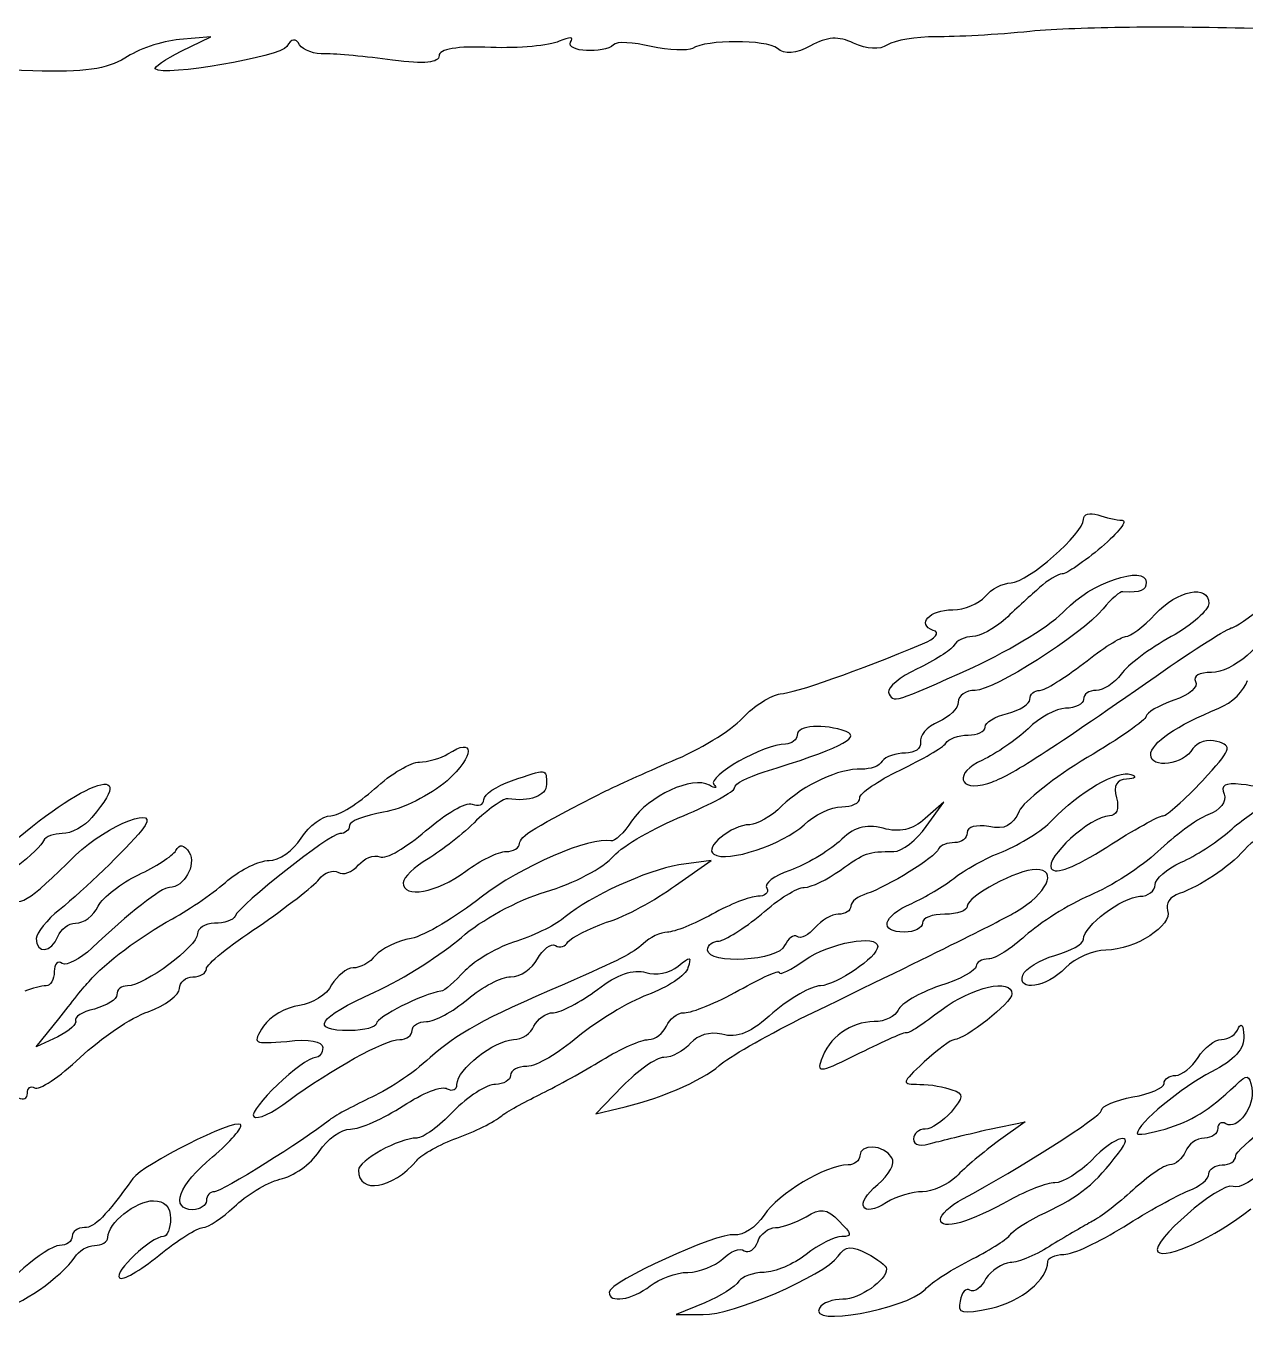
# Model space of a CAD drawing. Extents: x 0 to 69.4, y 0 to 30.3.
# Drawn here: x 55.19 to 57.556, y -0.019 to 2.503 of the extents above; entities that cross this region are included whole.
import ezdxf

# ---------------------------------------------------------------- set-up
doc = ezdxf.new("R2010")
doc.units = 0
doc.header["$MEASUREMENT"] = 0
doc.layers.get('0').update_dxf_attribs({"linetype": 'CONTINUOUS'})

msp = doc.modelspace()

# ---------------------------------------------------------------- linework, layer by layer
at = {"color": 0, "linetype": 'CONTINUOUS'}
for p, q in [((55.5479, 2.48236), (55.4872, 2.47715)), ((55.4907, 2.45458), (55.5479, 2.48236)), ((56.685, 1.12836), (56.685, 1.12836)), ((56.0062, 1.03982), (56.0062, 1.03982)), ((56.9697, 0.99816), (56.9332, 0.96691)), ((56.935, 0.95128), (56.9697, 0.99816)), ((56.4489, 0.8367), (56.5183, 0.88531)), ((56.5183, 0.88531), (56.4558, 0.87663)), ((55.2094, 0.52425), (55.2529, 0.57807)), ((55.2511, 0.54335), (55.2094, 0.52425)), ((56.3465, 0.44786), (56.2944, 0.39404)), ((56.2944, 0.39404), (56.3378, 0.40446)), ((57.0582, 0.36453), (57.1276, 0.37842)), ((57.1276, 0.37842), (57.0756, 0.34196)), ((56.5062, 0.02778), (56.4507, 0.00521)), ((56.4507, 0.00521), (56.5028, 0.00521))]:
    msp.add_line(p, q, dxfattribs=at)
for points in [[(57.5876, 2.49799), (57.3967, 2.50319), (57.2404, 2.50146), (57.1364, 2.49278)], [(55.4872, 2.47715), (55.4525, 2.47368), (55.4056, 2.45806), (55.3812, 2.44069)], [(55.7199, 2.46674), (55.7129, 2.48062), (55.7042, 2.47889), (55.6956, 2.46326)], [(56.2232, 2.47368), (56.2058, 2.465), (56.1451, 2.45979), (56.0913, 2.46153)], [(56.2458, 2.47194), (56.2528, 2.48236), (56.244, 2.48236), (56.2232, 2.47368)], [(56.3292, 2.46674), (56.31, 2.44937), (56.2354, 2.45285), (56.2458, 2.47194)], [(56.4021, 2.46326), (56.3674, 2.47194), (56.3343, 2.47368), (56.3292, 2.46674)], [(56.6468, 2.45979), (56.6243, 2.47715), (56.5097, 2.47715), (56.4819, 2.45979)], [(56.7943, 2.47021), (56.7649, 2.4841), (56.744, 2.48236), (56.711, 2.465)], [(56.954, 2.48236), (56.9158, 2.48236), (56.8742, 2.47542), (56.8603, 2.46674)], [(57.1364, 2.49278), (57.0739, 2.48583), (56.9922, 2.48236), (56.954, 2.48236)], [(55.2025, 2.41639), (55.081, 2.41812), (55.0376, 2.43375), (55.0932, 2.45285)], [(55.4403, 2.41986), (55.4368, 2.42333), (55.4594, 2.43896), (55.4907, 2.45458)], [(55.6956, 2.46326), (55.6833, 2.44417), (55.456, 2.40424), (55.4403, 2.41986)], [(55.7701, 2.44937), (55.7493, 2.44764), (55.7268, 2.45632), (55.7199, 2.46674)], [(55.9003, 2.43722), (55.85, 2.44417), (55.791, 2.44937), (55.7701, 2.44937)], [(56.0913, 2.46153), (56.0253, 2.465), (55.9906, 2.45806), (55.9906, 2.4459)], [(56.4819, 2.45979), (56.4732, 2.45458), (56.4368, 2.45632), (56.4021, 2.46326)], [(56.711, 2.465), (56.6833, 2.44937), (56.6607, 2.44764), (56.6468, 2.45979)], [(56.8603, 2.46674), (56.8447, 2.45632), (56.8204, 2.45806), (56.7943, 2.47021)], [(55.3812, 2.44069), (55.3465, 2.41986), (55.3032, 2.41292), (55.2025, 2.41639)], [(55.9906, 2.4459), (55.9906, 2.43201), (55.9628, 2.42854), (55.9003, 2.43722)], [(57.0999, 1.42344), (57.1329, 1.42518), (57.2404, 1.51893), (57.2404, 1.54671)], [(57.2404, 1.54671), (57.2404, 1.55712), (57.2526, 1.5606), (57.2682, 1.55539)], [(57.2682, 1.55539), (57.2839, 1.55018), (57.3047, 1.54497), (57.3151, 1.54497)], [(57.3151, 1.54497), (57.3272, 1.54497), (57.3082, 1.52067), (57.2751, 1.49289)], [(57.2751, 1.49289), (57.2422, 1.46511), (57.2075, 1.44081), (57.1988, 1.44081)], [(57.1988, 1.44081), (57.1901, 1.44081), (57.171, 1.42865), (57.1554, 1.41476)], [(57.2057, 1.37137), (57.2508, 1.42171), (57.3619, 1.4599), (57.3619, 1.42518)], [(57.0496, 1.3974), (57.0617, 1.41129), (57.0843, 1.42344), (57.0999, 1.42344)], [(57.1554, 1.41476), (57.1399, 1.40087), (57.1103, 1.37484), (57.0894, 1.354)], [(57.3619, 1.42518), (57.3619, 1.40782), (57.3515, 1.40435), (57.3168, 1.40608)], [(57.3793, 1.36268), (57.4228, 1.40956), (57.4835, 1.42171), (57.4835, 1.38352)], [(56.9871, 1.37137), (57.0096, 1.37137), (57.0374, 1.38352), (57.0496, 1.3974)], [(57.3168, 1.40608), (57.3117, 1.40782), (57.2943, 1.39219), (57.2786, 1.3731)], [(56.9489, 1.33143), (56.9158, 1.34359), (56.9419, 1.37137), (56.9871, 1.37137)], [(57.0269, 1.26025), (57.1017, 1.29498), (57.1814, 1.34359), (57.2057, 1.37137)], [(57.2786, 1.3731), (57.2335, 1.32102), (57.0669, 1.21512), (57.0304, 1.21512)], [(57.3221, 1.31928), (57.3307, 1.31928), (57.3568, 1.33838), (57.3793, 1.36268)], [(57.4835, 1.38352), (57.4835, 1.37137), (57.4506, 1.34185), (57.4106, 1.31928)], [(57.5286, 1.33664), (57.5339, 1.33664), (57.5617, 1.35574), (57.5911, 1.38005)], [(57.0894, 1.354), (57.0669, 1.33491), (57.0392, 1.31928), (57.0253, 1.31928)], [(57.6103, 1.354), (57.5929, 1.30366), (57.5286, 1.24984), (57.4887, 1.24984)], [(56.9281, 1.30539), (56.954, 1.31581), (56.9628, 1.32796), (56.9489, 1.33143)], [(57.0253, 1.31928), (57.0114, 1.31928), (56.994, 1.31234), (56.9887, 1.30192)], [(57.2404, 1.2672), (57.2769, 1.29671), (57.3133, 1.31928), (57.3221, 1.31928)], [(57.4106, 1.31928), (57.3689, 1.29671), (57.3256, 1.26373), (57.3133, 1.24637)], [(57.3811, 1.24289), (57.4557, 1.29498), (57.5217, 1.33664), (57.5286, 1.33664)], [(56.6521, 1.20817), (56.6799, 1.20991), (56.8047, 1.25331), (56.9281, 1.30539)], [(56.9887, 1.30192), (56.9836, 1.29324), (56.9506, 1.27241), (56.9176, 1.25678)], [(57.1554, 1.21512), (57.1658, 1.21512), (57.204, 1.23942), (57.2404, 1.2672)], [(56.9176, 1.25678), (56.8846, 1.24116), (56.8603, 1.22032), (56.8621, 1.21164)], [(56.8621, 1.21164), (56.8707, 1.18907), (56.8725, 1.19081), (57.0269, 1.26025)], [(57.0547, 1.03461), (57.0947, 1.04677), (57.1572, 1.0867), (57.3811, 1.24289)], [(57.3133, 1.24637), (57.3012, 1.229), (57.2786, 1.21512), (57.2647, 1.21512)], [(57.4887, 1.24984), (57.4644, 1.24984), (57.4522, 1.24289), (57.4575, 1.23248)], [(57.0304, 1.21512), (57.0114, 1.21512), (56.9975, 1.2047), (56.9975, 1.19255)], [(57.1364, 1.19775), (57.1364, 1.20817), (57.145, 1.21512), (57.1554, 1.21512)], [(57.2647, 1.21512), (57.2508, 1.21512), (57.2404, 1.20817), (57.2404, 1.19775)], [(57.4575, 1.23248), (57.4644, 1.22206), (57.4453, 1.20643), (57.4158, 1.19602)], [(57.5026, 1.18045), (57.5286, 1.19081), (57.5529, 1.21512), (57.5582, 1.23421)], [(56.5792, 1.16135), (56.6017, 1.1856), (56.6347, 1.20643), (56.6521, 1.20817)], [(56.9975, 1.19255), (56.9975, 1.18045), (56.9801, 1.16309), (56.9593, 1.15441)], [(57.0929, 1.17003), (57.1172, 1.17698), (57.1364, 1.18907), (57.1364, 1.19775)], [(57.2404, 1.19775), (57.2404, 1.18907), (57.2249, 1.18045), (57.2057, 1.18045)], [(57.4158, 1.19602), (57.3863, 1.1856), (57.3619, 1.17177), (57.3619, 1.16482)], [(56.4419, 1.07802), (56.494, 1.09885), (56.5565, 1.13704), (56.5792, 1.16135)], [(57.0496, 1.14399), (57.0496, 1.15267), (57.0686, 1.16482), (57.0929, 1.17003)], [(57.2057, 1.18045), (57.1883, 1.18045), (57.1554, 1.16309), (57.1329, 1.14052)], [(57.3619, 1.16482), (57.3619, 1.15788), (57.3099, 1.12142), (57.2474, 1.08496)], [(57.3707, 1.09017), (57.3707, 1.11274), (57.421, 1.14746), (57.5026, 1.18045)], [(56.6208, 1.05718), (56.7631, 1.10059), (56.81, 1.12316), (56.7804, 1.13531)], [(56.7804, 1.13531), (56.7371, 1.15093), (56.685, 1.14746), (56.685, 1.12836)], [(56.9593, 1.15441), (56.9367, 1.14399), (56.9211, 1.12663), (56.9246, 1.11448)], [(57.0165, 1.12836), (57.0339, 1.12836), (57.0496, 1.13531), (57.0496, 1.14399)], [(57.1329, 1.14052), (57.1103, 1.11968), (57.0704, 1.09191), (57.0443, 1.07975)], [(56.0079, 1.09191), (56.06, 1.12663), (56.06, 1.08843), (56.0062, 1.03982)], [(56.6625, 1.111), (56.6208, 1.111), (56.5097, 1.0485), (56.5236, 1.03288)], [(56.685, 1.12836), (56.685, 1.11968), (56.6746, 1.111), (56.6625, 1.111)], [(56.8846, 1.06066), (56.9281, 1.08149), (56.9679, 1.10406), (56.9732, 1.11274)], [(56.9246, 1.11448), (56.9262, 1.10232), (56.9124, 1.09364), (56.895, 1.09364)], [(56.9732, 1.11274), (56.9783, 1.12142), (56.9975, 1.12836), (57.0165, 1.12836)], [(57.4992, 1.11621), (57.4818, 1.12142), (57.461, 1.11448), (57.4522, 1.10232)], [(57.4714, 1.03982), (57.5269, 1.10059), (57.5304, 1.10753), (57.4992, 1.11621)], [(55.121, 0.8801), (55.265, 1.02246), (55.4247, 1.09364), (55.3171, 0.96864)], [(55.9524, 1.07628), (55.9681, 1.07628), (55.994, 1.08323), (56.0079, 1.09191)], [(56.895, 1.09364), (56.876, 1.09364), (56.8568, 1.0867), (56.8499, 1.07802)], [(57.2474, 1.08496), (57.1849, 1.04677), (57.1242, 0.99989), (57.1156, 0.98079)], [(57.4522, 1.10232), (57.4349, 1.07107), (57.3707, 1.06239), (57.3707, 1.09017)], [(55.8656, 1.0242), (55.8968, 1.05371), (55.9368, 1.07628), (55.9524, 1.07628)], [(56.1312, 1.03982), (56.2007, 1.06413), (56.1989, 1.06413), (56.1989, 1.03288)], [(56.3153, 1.02073), (56.3326, 1.02941), (56.3899, 1.05545), (56.4419, 1.07802)], [(56.81, 1.06239), (56.7665, 1.06413), (56.6989, 1.03288), (56.6556, 0.99121)], [(56.8065, 1.00684), (56.8065, 1.01552), (56.8413, 1.03982), (56.8846, 1.06066)], [(56.8499, 1.07802), (56.8447, 1.0676), (56.8274, 1.06239), (56.81, 1.06239)], [(57.0443, 1.07975), (56.9887, 1.05545), (56.9975, 1.01725), (57.0547, 1.03461)], [(57.1797, 0.96343), (57.23, 1.01725), (57.3082, 1.06239), (57.3325, 1.05198)], [(56.0062, 1.03982), (55.9732, 1.01204), (55.9194, 0.98427), (55.8829, 0.97906)], [(56.0774, 1.00336), (56.0774, 1.01378), (56.1017, 1.02941), (56.1312, 1.03982)], [(56.5149, 1.03114), (56.4819, 1.05024), (56.3968, 1.01031), (56.3639, 0.9617)], [(56.5635, 1.02593), (56.5635, 1.03461), (56.5896, 1.04677), (56.6208, 1.05718)], [(57.3238, 1.04329), (57.3047, 1.04156), (57.2978, 1.03114), (57.3047, 1.00684)], [(57.3325, 1.05198), (57.3446, 1.0485), (57.3411, 1.04329), (57.3238, 1.04329)], [(57.395, 0.97211), (57.4019, 0.97211), (57.4367, 1.00336), (57.4714, 1.03982)], [(57.546, 1.03288), (57.5147, 1.03635), (57.5061, 1.03114), (57.5131, 1.01378)], [(55.7806, 0.97211), (55.7961, 0.97211), (55.8343, 0.99642), (55.8656, 1.0242)], [(56.1989, 1.03288), (56.1989, 1.01031), (56.166, 0.99816), (56.1243, 1.0051)], [(56.1468, 0.91829), (56.1468, 0.93218), (56.1746, 0.94954), (56.3153, 1.02073)], [(56.4646, 0.97211), (56.5183, 0.99468), (56.5635, 1.01899), (56.5635, 1.02593)], [(56.5236, 1.03288), (56.5306, 1.02593), (56.5271, 1.0242), (56.5149, 1.03114)], [(57.5131, 1.01378), (57.5182, 0.99989), (57.5061, 0.98253), (57.4818, 0.97385)], [(57.5876, 0.98947), (57.6207, 1.00857), (57.6015, 1.02767), (57.546, 1.03288)], [(55.2858, 0.89572), (55.3465, 0.95475), (55.4576, 0.99816), (55.4143, 0.94434)], [(55.9646, 0.9426), (56.0028, 0.97559), (56.0426, 0.99989), (56.0549, 0.99468)], [(56.0549, 0.99468), (56.0669, 0.98947), (56.0774, 0.99295), (56.0774, 1.00336)], [(56.1243, 1.0051), (56.1174, 1.00684), (56.0896, 0.98774), (56.0635, 0.96343)], [(56.6556, 0.99121), (56.6347, 0.97038), (56.6069, 0.95475), (56.5931, 0.95475)], [(56.6989, 0.95475), (56.7179, 0.97385), (56.751, 0.98947), (56.7718, 0.98947)], [(56.7718, 0.98947), (56.7908, 0.98947), (56.8065, 0.99642), (56.8065, 1.00684)], [(57.3047, 1.00684), (57.3099, 0.98427), (57.3047, 0.97211), (57.2908, 0.97211)], [(57.52, 0.93913), (57.5425, 0.95996), (57.5738, 0.98253), (57.5876, 0.98947)], [(55.3171, 0.96864), (55.3032, 0.95128), (55.2771, 0.93739), (55.2599, 0.93739)], [(55.7233, 0.92871), (55.7389, 0.95302), (55.7649, 0.97211), (55.7806, 0.97211)], [(55.8829, 0.97906), (55.8465, 0.97211), (55.8169, 0.9617), (55.8169, 0.95302)], [(56.0635, 0.96343), (56.0375, 0.93739), (55.9958, 0.90441), (55.9697, 0.88878)], [(56.3639, 0.9617), (56.35, 0.93913), (56.3308, 0.92177), (56.3239, 0.9235)], [(56.3292, 0.89399), (56.3482, 0.91482), (56.409, 0.94954), (56.4646, 0.97211)], [(56.9332, 0.96691), (56.9089, 0.94434), (56.8829, 0.93913), (56.8517, 0.94781)], [(57.1156, 0.98079), (57.1033, 0.95302), (57.0878, 0.94434), (57.0565, 0.95128)], [(57.0843, 0.90267), (57.1172, 0.91656), (57.1607, 0.9426), (57.1797, 0.96343)], [(57.2908, 0.97211), (57.2526, 0.97038), (57.1658, 0.89052), (57.1779, 0.86968)], [(57.2856, 0.91135), (57.3376, 0.94434), (57.3863, 0.97211), (57.395, 0.97211)], [(57.4818, 0.97385), (57.4592, 0.96517), (57.4158, 0.93218), (57.3846, 0.90267)], [(55.2599, 0.93739), (55.2442, 0.93739), (55.2268, 0.93218), (55.2233, 0.9235)], [(55.4143, 0.94434), (55.3812, 0.90441), (55.3032, 0.82975), (55.2546, 0.78982)], [(55.7979, 0.93739), (55.7788, 0.93739), (55.6053, 0.80024), (55.5949, 0.77767)], [(55.8169, 0.95302), (55.8169, 0.94434), (55.8083, 0.93739), (55.7979, 0.93739)], [(55.876, 0.89225), (55.8882, 0.88704), (55.9281, 0.91135), (55.9646, 0.9426)], [(56.5931, 0.95475), (56.5583, 0.95475), (56.5028, 0.90961), (56.5236, 0.89746)], [(56.5236, 0.89746), (56.5496, 0.8801), (56.6572, 0.91656), (56.6989, 0.95475)], [(56.8517, 0.94781), (56.8169, 0.95649), (56.7943, 0.94954), (56.7665, 0.92177)], [(56.8725, 0.90267), (56.8881, 0.90267), (56.9176, 0.92524), (56.935, 0.95128)], [(57.0149, 0.93913), (57.0149, 0.92871), (57.0044, 0.92003), (56.9906, 0.92003)], [(57.0565, 0.95128), (57.0322, 0.95475), (57.0149, 0.95128), (57.0149, 0.93913)], [(57.4297, 0.88184), (57.4575, 0.89399), (57.4974, 0.92003), (57.52, 0.93913)], [(57.6172, 0.9426), (57.5964, 0.93913), (57.5668, 0.9235), (57.5529, 0.90614)], [(55.2233, 0.9235), (55.2217, 0.91656), (55.1974, 0.89399), (55.1713, 0.87316)], [(55.4803, 0.90441), (55.4872, 0.91829), (55.4958, 0.91656), (55.5062, 0.90093)], [(55.6608, 0.88531), (55.6799, 0.88531), (55.7076, 0.90441), (55.7233, 0.92871)], [(56.3239, 0.9235), (56.284, 0.93218), (56.1486, 0.87316), (56.0722, 0.81413)], [(56.1208, 0.90267), (56.1347, 0.90267), (56.1468, 0.90961), (56.1468, 0.91829)], [(56.7665, 0.92177), (56.744, 0.90267), (56.7024, 0.87663), (56.6711, 0.86621)], [(56.9906, 0.92003), (56.9767, 0.92003), (56.9628, 0.91482), (56.9593, 0.90788)], [(57.1779, 0.86968), (57.1867, 0.85753), (57.2231, 0.87142), (57.2856, 0.91135)], [(55.1487, 0.81586), (55.1765, 0.79329), (55.1904, 0.80197), (55.2858, 0.89572)], [(55.4074, 0.85753), (55.4403, 0.87316), (55.4733, 0.89399), (55.4803, 0.90441)], [(55.5062, 0.90093), (55.5201, 0.87663), (55.4958, 0.83322), (55.4681, 0.83322)], [(55.581, 0.84711), (55.6069, 0.86795), (55.6417, 0.88531), (55.6608, 0.88531)], [(55.8343, 0.87663), (55.8447, 0.88878), (55.8639, 0.89746), (55.876, 0.89225)], [(55.9697, 0.88878), (55.9419, 0.87316), (55.9211, 0.85232), (55.9211, 0.84191)], [(56.0426, 0.86447), (56.0704, 0.88531), (56.1051, 0.90267), (56.1208, 0.90267)], [(56.1972, 0.82454), (56.251, 0.84017), (56.31, 0.87142), (56.3292, 0.89399)], [(56.7683, 0.86621), (56.8169, 0.90093), (56.8221, 0.90267), (56.8725, 0.90267)], [(56.9593, 0.90788), (56.9524, 0.89052), (56.8603, 0.83496), (56.8204, 0.82107)], [(56.9887, 0.85059), (57.0079, 0.86621), (57.0512, 0.89052), (57.0843, 0.90267)], [(57.3846, 0.90267), (57.3533, 0.87316), (57.2943, 0.83496), (57.2526, 0.8176)], [(57.5529, 0.90614), (57.52, 0.86968), (57.4679, 0.8367), (57.4262, 0.82107)], [(55.7579, 0.84885), (55.7683, 0.86274), (55.7857, 0.86795), (55.7944, 0.86274)], [(55.7944, 0.86274), (55.8049, 0.85579), (55.8222, 0.86274), (55.8343, 0.87663)], [(55.9211, 0.84191), (55.9211, 0.81066), (55.9854, 0.82281), (56.0426, 0.86447)], [(56.4558, 0.87663), (56.3917, 0.86621), (56.284, 0.81586), (56.2354, 0.77593)], [(56.6711, 0.86621), (56.6399, 0.85579), (56.6208, 0.84017), (56.626, 0.83149)], [(56.6989, 0.83322), (56.7128, 0.83322), (56.744, 0.84885), (56.7683, 0.86621)], [(57.1485, 0.86795), (57.1121, 0.86795), (57.0149, 0.81586), (57.0149, 0.79677)], [(57.1103, 0.78635), (57.1693, 0.82107), (57.1918, 0.86795), (57.1485, 0.86795)], [(57.3793, 0.83843), (57.3793, 0.84885), (57.4019, 0.86968), (57.4297, 0.88184)], [(55.4681, 0.83322), (55.4525, 0.83322), (55.3882, 0.78288), (55.3171, 0.71517)], [(55.3292, 0.79677), (55.3396, 0.81413), (55.3743, 0.84191), (55.4074, 0.85753)], [(55.4733, 0.77246), (55.5081, 0.79156), (55.5567, 0.82454), (55.581, 0.84711)], [(55.64, 0.75684), (55.6937, 0.79503), (55.7475, 0.83496), (55.7579, 0.84885)], [(56.3153, 0.76552), (56.3517, 0.77593), (56.4107, 0.80892), (56.4489, 0.8367)], [(56.6156, 0.78114), (56.6486, 0.81066), (56.685, 0.83322), (56.6989, 0.83322)], [(56.9072, 0.80197), (56.9332, 0.81413), (56.9697, 0.83496), (56.9887, 0.85059)], [(57.3499, 0.81586), (57.3654, 0.81586), (57.3793, 0.82628), (57.3793, 0.83843)], [(56.0722, 0.81413), (56.0236, 0.77593), (55.9628, 0.73947), (55.9368, 0.73427)], [(56.034, 0.736), (56.0704, 0.76899), (56.1433, 0.80892), (56.1972, 0.82454)], [(56.6086, 0.81586), (56.5931, 0.81586), (56.5549, 0.80024), (56.5201, 0.78114)], [(56.626, 0.83149), (56.6312, 0.82281), (56.6225, 0.81586), (56.6086, 0.81586)], [(56.8204, 0.82107), (56.8031, 0.81586), (56.7892, 0.80545), (56.7892, 0.79677)], [(57.2526, 0.8176), (57.211, 0.80024), (57.1554, 0.76378), (57.1276, 0.73947)], [(57.2404, 0.73253), (57.2404, 0.75857), (57.3151, 0.81413), (57.3499, 0.81586)], [(57.4262, 0.82107), (57.4089, 0.81586), (57.3985, 0.80197), (57.4036, 0.78809)], [(55.2546, 0.78982), (55.2303, 0.77072), (55.2094, 0.74468), (55.2094, 0.73427)], [(55.2858, 0.76378), (55.3014, 0.76378), (55.3206, 0.77767), (55.3292, 0.79677)], [(56.6901, 0.57807), (56.9767, 0.71691), (57.0774, 0.76725), (57.1103, 0.78635)], [(56.7892, 0.79677), (56.7892, 0.78809), (56.7788, 0.78114), (56.7649, 0.78114)], [(56.8933, 0.74642), (56.8429, 0.74642), (56.8499, 0.77767), (56.9072, 0.80197)], [(57.0149, 0.79677), (57.0149, 0.78809), (56.9957, 0.78114), (56.9714, 0.78114)], [(57.4036, 0.78809), (57.414, 0.76031), (57.3411, 0.7117), (57.2839, 0.7117)], [(55.2511, 0.73774), (55.2564, 0.75163), (55.2719, 0.76378), (55.2858, 0.76378)], [(55.3118, 0.65099), (55.3431, 0.68745), (55.4108, 0.73774), (55.4733, 0.77246)], [(55.5549, 0.76378), (55.5375, 0.76378), (55.5219, 0.75336), (55.5219, 0.74295)], [(55.5393, 0.67529), (55.5393, 0.68397), (55.5844, 0.72038), (55.64, 0.75684)], [(55.5949, 0.77767), (55.5914, 0.76899), (55.574, 0.76378), (55.5549, 0.76378)], [(56.2354, 0.77593), (56.2197, 0.76204), (56.1781, 0.74121), (56.1417, 0.72906)], [(56.2406, 0.72732), (56.2475, 0.736), (56.2806, 0.75336), (56.3153, 0.76552)], [(56.5201, 0.78114), (56.4854, 0.76204), (56.4472, 0.74642), (56.4333, 0.74642)], [(56.534, 0.72906), (56.5444, 0.73079), (56.5826, 0.75336), (56.6156, 0.78114)], [(56.7649, 0.78114), (56.7526, 0.78114), (56.7318, 0.76899), (56.7197, 0.7551)], [(56.9281, 0.76378), (56.9281, 0.7551), (56.9124, 0.74642), (56.8933, 0.74642)], [(56.9714, 0.78114), (56.9471, 0.78114), (56.9281, 0.7742), (56.9281, 0.76378)], [(55.2094, 0.73427), (55.2094, 0.70307), (55.239, 0.70654), (55.2511, 0.73774)], [(55.5219, 0.74295), (55.5219, 0.71864), (55.4194, 0.64231), (55.3865, 0.64231)], [(55.8656, 0.63015), (55.9229, 0.6562), (55.9975, 0.70481), (56.034, 0.736)], [(55.9368, 0.73427), (55.909, 0.72906), (55.8778, 0.71343), (55.8674, 0.70134)], [(56.4333, 0.74642), (56.4211, 0.74642), (56.3986, 0.736), (56.3864, 0.72385)], [(56.685, 0.73774), (56.6781, 0.74295), (56.6676, 0.73427), (56.6607, 0.72038)], [(56.7197, 0.7551), (56.7075, 0.74121), (56.6919, 0.73253), (56.685, 0.73774)], [(56.7006, 0.69265), (56.7475, 0.72559), (56.8413, 0.74295), (56.8413, 0.71864)], [(57.1276, 0.73947), (57.1017, 0.71517), (57.0686, 0.69439), (57.0565, 0.69439)], [(57.1849, 0.70134), (57.2161, 0.71001), (57.2404, 0.72385), (57.2404, 0.73253)], [(55.3171, 0.71517), (55.2944, 0.69439), (55.2685, 0.6805), (55.2599, 0.68571)], [(56.1417, 0.72906), (56.1051, 0.71864), (56.06, 0.69092), (56.041, 0.67182)], [(56.1815, 0.69439), (56.1919, 0.71343), (56.2076, 0.72559), (56.2163, 0.72038)], [(56.2163, 0.72038), (56.225, 0.71517), (56.2354, 0.71864), (56.2406, 0.72732)], [(56.3864, 0.72385), (56.3656, 0.70481), (56.3413, 0.69265), (56.2336, 0.64578)], [(56.5114, 0.7117), (56.5114, 0.72211), (56.5218, 0.72906), (56.534, 0.72906)], [(56.6607, 0.72038), (56.6503, 0.69092), (56.5114, 0.68224), (56.5114, 0.7117)], [(56.8413, 0.71864), (56.8413, 0.69786), (56.7614, 0.64404), (56.7301, 0.64231)], [(57.2839, 0.7117), (57.2596, 0.7117), (57.2249, 0.69613), (57.2057, 0.67703)], [(55.2599, 0.68571), (55.2511, 0.69265), (55.2442, 0.68397), (55.2442, 0.67009)], [(55.8674, 0.70134), (55.8569, 0.68745), (55.8378, 0.67703), (55.8239, 0.67703)], [(56.1294, 0.65967), (56.1486, 0.65967), (56.1711, 0.67529), (56.1815, 0.69439)], [(56.4542, 0.6805), (56.4785, 0.6996), (56.4801, 0.6996), (56.4732, 0.67703)], [(56.6503, 0.66835), (56.6503, 0.6614), (56.6729, 0.67356), (56.7006, 0.69265)], [(57.0565, 0.69439), (57.0426, 0.69439), (57.0322, 0.68745), (57.0322, 0.6805)], [(57.1225, 0.66314), (57.1276, 0.67529), (57.1554, 0.69265), (57.1849, 0.70134)], [(55.2442, 0.67009), (55.2442, 0.65446), (55.2372, 0.64231), (55.2286, 0.64231)], [(55.4872, 0.6371), (55.4872, 0.64925), (55.4993, 0.65967), (55.5132, 0.65967)], [(55.5132, 0.65967), (55.5271, 0.65967), (55.5393, 0.66661), (55.5393, 0.67529)], [(55.8239, 0.67703), (55.8118, 0.67703), (55.7926, 0.6614), (55.7822, 0.64404)], [(56.041, 0.67182), (56.0218, 0.65099), (56.001, 0.63189), (55.994, 0.63189)], [(56.0461, 0.61626), (56.0739, 0.64057), (56.1121, 0.65967), (56.1294, 0.65967)], [(56.2979, 0.63536), (56.3361, 0.66488), (56.3674, 0.67529), (56.3917, 0.66835)], [(56.3917, 0.66835), (56.4107, 0.6614), (56.4385, 0.66661), (56.4542, 0.6805)], [(56.4732, 0.67703), (56.4697, 0.66314), (56.4333, 0.63884), (56.3951, 0.62495)], [(56.5722, 0.63363), (56.6156, 0.65793), (56.6503, 0.67356), (56.6503, 0.66835)], [(57.0322, 0.6805), (57.0322, 0.67182), (57.001, 0.65446), (56.961, 0.64231)], [(56.9644, 0.59543), (57.0253, 0.64057), (57.1017, 0.65793), (57.1017, 0.62668)], [(57.2057, 0.67703), (57.1675, 0.63884), (57.1121, 0.63015), (57.1225, 0.66314)], [(55.2286, 0.64231), (55.2199, 0.64231), (55.2008, 0.6371), (55.1869, 0.63189)], [(55.2529, 0.57807), (55.2771, 0.60932), (55.3032, 0.64231), (55.3118, 0.65099)], [(55.3865, 0.64231), (55.3743, 0.64231), (55.3657, 0.63536), (55.3657, 0.62495)], [(55.4264, 0.59196), (55.4594, 0.60411), (55.4872, 0.62495), (55.4872, 0.6371)], [(55.7822, 0.64404), (55.7736, 0.62495), (55.744, 0.60759), (55.7199, 0.60411)], [(55.994, 0.63189), (55.9593, 0.62668), (55.869, 0.58154), (55.869, 0.56939)], [(56.2336, 0.64578), (56.0722, 0.57634), (56.0271, 0.55029), (55.9732, 0.50342)], [(56.2128, 0.59022), (56.2267, 0.59022), (56.2649, 0.61106), (56.2979, 0.63536)], [(56.4663, 0.59022), (56.4819, 0.59022), (56.5288, 0.60932), (56.5722, 0.63363)], [(56.7301, 0.64231), (56.7128, 0.64231), (56.6711, 0.618), (56.6382, 0.59022)], [(56.961, 0.64231), (56.9211, 0.62842), (56.8864, 0.60759), (56.8811, 0.59543)], [(55.3657, 0.62495), (55.3657, 0.61626), (55.3465, 0.60411), (55.3222, 0.59717)], [(55.8169, 0.5555), (55.7389, 0.5555), (55.7544, 0.57981), (55.8656, 0.63015)], [(55.9663, 0.57286), (55.9819, 0.57286), (56.0167, 0.59196), (56.0461, 0.61626)], [(56.3951, 0.62495), (56.3569, 0.61106), (56.2961, 0.57286), (56.2597, 0.54335)], [(57.1017, 0.62668), (57.1017, 0.60932), (57.0096, 0.53814), (56.9906, 0.53814)], [(55.3222, 0.59717), (55.2979, 0.59196), (55.2824, 0.58154), (55.2858, 0.5746)], [(55.2944, 0.50342), (55.3344, 0.53988), (55.3935, 0.58154), (55.4264, 0.59196)], [(55.7199, 0.60411), (55.6937, 0.60064), (55.6625, 0.58328), (55.6504, 0.56418)], [(56.1746, 0.56418), (56.1815, 0.57807), (56.1972, 0.59022), (56.2128, 0.59022)], [(56.4315, 0.56418), (56.4368, 0.57807), (56.4524, 0.59022), (56.4663, 0.59022)], [(56.6382, 0.59022), (56.5965, 0.55203), (56.5687, 0.53988), (56.5392, 0.54856)], [(56.8811, 0.59543), (56.876, 0.58328), (56.8551, 0.57286), (56.8343, 0.57286)], [(56.8968, 0.55203), (56.9003, 0.54856), (56.9297, 0.56939), (56.9644, 0.59543)], [(55.2858, 0.5746), (55.2893, 0.56939), (55.2736, 0.5555), (55.2511, 0.54335)], [(55.6504, 0.56418), (55.6278, 0.52946), (55.6296, 0.52946), (55.6956, 0.53467)], [(55.869, 0.56939), (55.869, 0.56245), (55.8465, 0.5555), (55.8169, 0.5555)], [(55.9142, 0.53814), (55.9281, 0.53814), (55.9385, 0.54682), (55.9385, 0.5555)], [(55.9385, 0.5555), (55.9385, 0.56592), (55.9507, 0.57286), (55.9663, 0.57286)], [(56.1347, 0.53814), (56.1521, 0.53814), (56.1694, 0.55029), (56.1746, 0.56418)], [(56.3968, 0.53814), (56.4107, 0.53814), (56.4246, 0.55029), (56.4315, 0.56418)], [(56.534, 0.48779), (56.5514, 0.50342), (56.6208, 0.54335), (56.6901, 0.57807)], [(56.8343, 0.57286), (56.7892, 0.57286), (56.7457, 0.54161), (56.7318, 0.49821)], [(57.5078, 0.53814), (57.5217, 0.53814), (57.5374, 0.54856), (57.5408, 0.56071)], [(57.5408, 0.56071), (57.546, 0.57113), (57.5512, 0.56592), (57.5512, 0.54509)], [(55.6956, 0.53467), (55.7389, 0.53988), (55.7649, 0.53467), (55.7649, 0.52251)], [(55.699, 0.42008), (55.7822, 0.48085), (55.8847, 0.53814), (55.9142, 0.53814)], [(56.0253, 0.45133), (56.0253, 0.48085), (56.0982, 0.5364), (56.1347, 0.53814)], [(56.2597, 0.54335), (56.2232, 0.5121), (56.1799, 0.48606), (56.1607, 0.48606)], [(56.3065, 0.49821), (56.3431, 0.52078), (56.3829, 0.53814), (56.3968, 0.53814)], [(56.4785, 0.5312), (56.4646, 0.51557), (56.4419, 0.50342), (56.4264, 0.50342)], [(56.5392, 0.54856), (56.5149, 0.55376), (56.4924, 0.54682), (56.4785, 0.5312)], [(56.8065, 0.5121), (56.8551, 0.5364), (56.895, 0.55376), (56.8968, 0.55203)], [(56.9906, 0.53814), (56.9836, 0.53814), (56.9575, 0.51904), (56.9315, 0.49474)], [(57.4626, 0.50342), (57.4749, 0.52251), (57.4957, 0.53814), (57.5078, 0.53814)], [(57.5512, 0.54509), (57.5529, 0.52078), (57.5339, 0.49821), (57.4887, 0.47564)], [(55.7649, 0.52251), (55.7649, 0.5121), (55.7579, 0.50342), (55.751, 0.50342)], [(56.7318, 0.49821), (56.7214, 0.47217), (56.7336, 0.47564), (56.8065, 0.5121)], [(55.206, 0.44439), (55.2147, 0.43918), (55.2546, 0.46522), (55.2944, 0.50342)], [(55.751, 0.50342), (55.7268, 0.50342), (55.6192, 0.40099), (55.6312, 0.38883)], [(55.9732, 0.50342), (55.9403, 0.47217), (55.8864, 0.43745), (55.8535, 0.42356)], [(56.1607, 0.48606), (56.1433, 0.48606), (56.1294, 0.47911), (56.1294, 0.4687)], [(56.1903, 0.43397), (56.2197, 0.44786), (56.2718, 0.47738), (56.3065, 0.49821)], [(56.3378, 0.40446), (56.4107, 0.42008), (56.501, 0.45828), (56.534, 0.48779)], [(56.4264, 0.50342), (56.4107, 0.50342), (56.376, 0.47738), (56.3465, 0.44786)], [(56.9315, 0.49474), (56.8864, 0.45307), (56.8864, 0.45133), (56.9228, 0.45133)], [(57.4193, 0.4687), (57.4314, 0.4687), (57.4506, 0.48432), (57.4626, 0.50342)], [(56.1294, 0.4687), (56.1294, 0.46002), (56.1156, 0.45133), (56.1, 0.45133)], [(57.4887, 0.47564), (57.4314, 0.44613), (57.3446, 0.37495), (57.3446, 0.35585)], [(57.3967, 0.45307), (57.3967, 0.46175), (57.4071, 0.4687), (57.4193, 0.4687)], [(57.5356, 0.4496), (57.5582, 0.47217), (57.5617, 0.47043), (57.5668, 0.44439)], [(57.5356, 0.31245), (57.5356, 0.32633), (57.6379, 0.40446), (57.7282, 0.46002)], [(55.1747, 0.42529), (55.1851, 0.42008), (55.1921, 0.42356), (55.1921, 0.43397)], [(55.1921, 0.43397), (55.1921, 0.44439), (55.199, 0.4496), (55.206, 0.44439)], [(55.9211, 0.40967), (55.9576, 0.43397), (55.9975, 0.4496), (56.0062, 0.44265)], [(56.0062, 0.44265), (56.0167, 0.43745), (56.0253, 0.44092), (56.0253, 0.45133)], [(56.1, 0.45133), (56.0826, 0.45133), (56.0461, 0.42703), (56.0183, 0.39925)], [(56.1121, 0.39057), (56.126, 0.40099), (56.1625, 0.42008), (56.1903, 0.43397)], [(56.9228, 0.45133), (56.9436, 0.45133), (56.9714, 0.44613), (56.9853, 0.44092)], [(56.9853, 0.44092), (57.0096, 0.43224), (57.0079, 0.42703), (56.9836, 0.39752)], [(57.336, 0.42703), (57.3689, 0.43224), (57.3967, 0.44439), (57.3967, 0.45307)], [(57.3985, 0.36453), (57.4506, 0.38015), (57.4818, 0.39925), (57.5356, 0.4496)], [(57.5668, 0.44439), (57.5738, 0.40967), (57.539, 0.36106), (57.5165, 0.37495)], [(55.6312, 0.38883), (55.6382, 0.38189), (55.6678, 0.39578), (55.699, 0.42008)], [(55.8535, 0.42356), (55.8222, 0.40793), (55.7875, 0.39057), (55.7753, 0.38015)], [(55.8187, 0.36453), (55.8378, 0.36453), (55.8829, 0.38536), (55.9211, 0.40967)], [(57.2751, 0.40099), (57.2751, 0.40967), (57.3029, 0.42008), (57.336, 0.42703)], [(55.6053, 0.37321), (55.5931, 0.38536), (55.416, 0.29508), (55.3969, 0.26904)], [(55.7753, 0.38015), (55.7303, 0.3437), (55.5687, 0.243), (55.5549, 0.243)], [(56.0183, 0.39925), (55.9906, 0.36974), (55.9593, 0.34717), (55.9472, 0.34717)], [(56.0253, 0.34717), (56.0583, 0.35932), (56.0982, 0.37842), (56.1121, 0.39057)], [(56.9836, 0.39752), (56.9679, 0.38015), (56.9454, 0.36453), (56.9332, 0.36453)], [(57.0061, 0.22917), (57.1137, 0.2864), (57.2751, 0.38883), (57.2751, 0.40099)], [(57.5165, 0.37495), (57.5078, 0.38015), (57.5008, 0.37495), (57.5008, 0.36627)], [(55.5514, 0.31071), (55.5861, 0.34022), (55.6104, 0.368), (55.6053, 0.37321)], [(55.7579, 0.32113), (55.7736, 0.34543), (55.8014, 0.36453), (55.8187, 0.36453)], [(56.9332, 0.36453), (56.9211, 0.36453), (56.9107, 0.35585), (56.9107, 0.34543)], [(56.9506, 0.33849), (56.9714, 0.3437), (57.02, 0.35585), (57.0582, 0.36453)], [(57.3082, 0.31765), (57.3446, 0.36279), (57.3012, 0.35238), (57.2561, 0.30377)], [(57.3446, 0.35585), (57.3446, 0.35238), (57.3689, 0.35585), (57.3985, 0.36453)], [(57.5008, 0.36627), (57.5008, 0.35585), (57.4887, 0.34717), (57.4749, 0.34717)], [(55.9472, 0.34717), (55.9125, 0.34717), (55.8343, 0.30377), (55.8343, 0.28467)], [(55.9472, 0.30377), (55.9576, 0.31592), (55.9924, 0.33502), (56.0253, 0.34717)], [(56.869, 0.30897), (56.8533, 0.33502), (56.8065, 0.33675), (56.8065, 0.31245)], [(56.9107, 0.34543), (56.9107, 0.33328), (56.9246, 0.32981), (56.9506, 0.33849)], [(57.0756, 0.34196), (57.0478, 0.32113), (57.0096, 0.28988), (56.994, 0.27252)], [(57.4749, 0.34717), (57.4592, 0.34717), (57.4436, 0.33502), (57.4383, 0.32113)], [(55.5132, 0.20833), (55.4681, 0.20833), (55.4854, 0.25689), (55.5514, 0.31071)], [(55.6817, 0.26731), (55.7076, 0.27252), (55.7424, 0.29682), (55.7579, 0.32113)], [(55.8343, 0.28467), (55.8343, 0.23779), (55.9003, 0.24821), (55.9472, 0.30377)], [(56.8065, 0.31245), (56.8065, 0.30377), (56.7961, 0.29508), (56.7839, 0.29508)], [(56.8413, 0.25689), (56.8637, 0.27599), (56.876, 0.29856), (56.869, 0.30897)], [(57.1675, 0.20312), (57.2318, 0.23264), (57.2647, 0.26036), (57.3082, 0.31765)], [(57.2561, 0.30377), (57.2335, 0.2812), (57.2006, 0.26036), (57.1849, 0.26036)], [(57.4383, 0.32113), (57.4314, 0.30724), (57.4193, 0.29508), (57.4071, 0.29508)], [(57.5096, 0.29508), (57.5235, 0.29508), (57.5356, 0.30203), (57.5356, 0.31245)], [(56.7839, 0.29508), (56.7406, 0.29508), (56.6486, 0.23953), (56.6208, 0.19792)], [(57.4071, 0.29508), (57.3967, 0.29508), (57.3654, 0.27252), (57.336, 0.24647)], [(57.4436, 0.24474), (57.4661, 0.25342), (57.4835, 0.26731), (57.4835, 0.27772)], [(57.4835, 0.27772), (57.4835, 0.2864), (57.4957, 0.29508), (57.5096, 0.29508)], [(57.5964, 0.29161), (57.5721, 0.26557), (57.5425, 0.24821), (57.5304, 0.25342)], [(55.3969, 0.26904), (55.3449, 0.19618), (55.3222, 0.17361), (55.3032, 0.17361)], [(55.5931, 0.21354), (55.6157, 0.23611), (55.6556, 0.26036), (55.6817, 0.26731)], [(56.8586, 0.22222), (56.81, 0.19097), (56.7943, 0.21875), (56.8413, 0.25689)], [(56.994, 0.27252), (56.9767, 0.25689), (56.9471, 0.243), (56.9281, 0.243)], [(57.1849, 0.26036), (57.1693, 0.26036), (57.1294, 0.24474), (57.0982, 0.22743)], [(57.5304, 0.25342), (57.5043, 0.2621), (57.3689, 0.1441), (57.3846, 0.12674)], [(55.5549, 0.243), (55.5463, 0.243), (55.5393, 0.23611), (55.5393, 0.22569)], [(56.9281, 0.243), (56.9089, 0.243), (56.8776, 0.23438), (56.8586, 0.22222)], [(56.9628, 0.18924), (56.9628, 0.19792), (56.9818, 0.21701), (57.0061, 0.22917)], [(57.0982, 0.22743), (57.0218, 0.18403), (56.9628, 0.16667), (56.9628, 0.18924)], [(57.336, 0.24647), (57.3082, 0.22049), (57.2717, 0.19271), (57.2578, 0.18576)], [(57.3186, 0.17535), (57.3654, 0.20486), (57.421, 0.23611), (57.4436, 0.24474)], [(55.3483, 0.15451), (55.3483, 0.18229), (55.4021, 0.22569), (55.4368, 0.22569)], [(55.4368, 0.22569), (55.4576, 0.22569), (55.4699, 0.21354), (55.4699, 0.19097)], [(55.5393, 0.22569), (55.5393, 0.21701), (55.5271, 0.20833), (55.5132, 0.20833)], [(55.5324, 0.17361), (55.5428, 0.17361), (55.5706, 0.19271), (55.5931, 0.21354)], [(56.7024, 0.19444), (56.7301, 0.21181), (56.7422, 0.21181), (56.7665, 0.18576)], [(57.0982, 0.15972), (57.1017, 0.16667), (57.1329, 0.1875), (57.1675, 0.20312)], [(57.3846, 0.12674), (57.4001, 0.11111), (57.4939, 0.15451), (57.5651, 0.21007)], [(55.4699, 0.19097), (55.4699, 0.17188), (55.4629, 0.15625), (55.456, 0.15625)], [(56.6208, 0.19792), (56.6051, 0.17361), (56.5808, 0.15799), (56.5635, 0.15972)], [(56.6433, 0.17361), (56.6572, 0.17361), (56.6833, 0.18403), (56.7024, 0.19444)], [(56.7665, 0.18576), (56.7908, 0.16146), (56.7926, 0.15625), (56.7718, 0.15625)], [(57.2578, 0.18576), (57.2439, 0.17882), (57.2092, 0.15799), (57.1797, 0.14062)], [(55.2789, 0.15625), (55.2789, 0.14757), (55.2685, 0.13889), (55.2546, 0.13889)], [(55.3032, 0.17361), (55.2893, 0.17361), (55.2789, 0.16667), (55.2789, 0.15625)], [(55.3222, 0.13889), (55.3361, 0.13889), (55.3483, 0.14583), (55.3483, 0.15451)], [(55.456, 0.15625), (55.4317, 0.15625), (55.3588, 0.08681), (55.3708, 0.07639)], [(55.4472, 0.11979), (55.4838, 0.14931), (55.5219, 0.17361), (55.5324, 0.17361)], [(56.5635, 0.15972), (56.5306, 0.16493), (56.3204, 0.06771), (56.3204, 0.04861)], [(56.6086, 0.14583), (56.6139, 0.16146), (56.6294, 0.17361), (56.6433, 0.17361)], [(56.7718, 0.15625), (56.7579, 0.15625), (56.7267, 0.14062), (56.7024, 0.12153)], [(57.0253, 0.11285), (57.0617, 0.13194), (57.0947, 0.15278), (57.0982, 0.15972)], [(57.2022, 0.12153), (57.2196, 0.12153), (57.2717, 0.14583), (57.3186, 0.17535)], [(55.2546, 0.13889), (55.2303, 0.13889), (55.1279, 0.05208), (55.1522, 0.05208)], [(55.284, 0.11632), (55.291, 0.12847), (55.3101, 0.13889), (55.3222, 0.13889)], [(56.541, 0.11285), (56.5549, 0.12674), (56.5739, 0.13542), (56.5826, 0.12847)], [(56.5826, 0.12847), (56.5913, 0.12326), (56.6035, 0.13194), (56.6086, 0.14583)], [(56.7649, 0.11806), (56.7788, 0.13889), (56.7908, 0.13889), (56.8204, 0.12326)], [(57.1797, 0.14062), (57.1519, 0.12153), (57.1137, 0.1059), (57.0982, 0.1059)], [(55.1418, 0.01736), (55.1713, 0.01736), (55.2615, 0.07986), (55.284, 0.11632)], [(55.3708, 0.07639), (55.3761, 0.06944), (55.4108, 0.09028), (55.4472, 0.11979)], [(56.4732, 0.08681), (56.4958, 0.08681), (56.5253, 0.09896), (56.541, 0.11285)], [(56.5028, 0.00521), (56.56, 0.00347), (56.7353, 0.07986), (56.7649, 0.11806)], [(56.7024, 0.12153), (56.6781, 0.10243), (56.6417, 0.08681), (56.6208, 0.08681)], [(56.8204, 0.12326), (56.8413, 0.11285), (56.8586, 0.09896), (56.8586, 0.09375)], [(56.9332, 0.05382), (56.9454, 0.06771), (56.9871, 0.09375), (57.0253, 0.11285)], [(57.0982, 0.1059), (57.0825, 0.10417), (57.0617, 0.09028), (57.0512, 0.07465)], [(57.0617, 0.01736), (57.1207, 0.03125), (57.171, 0.07292), (57.171, 0.10764)], [(57.171, 0.10764), (57.171, 0.11458), (57.1849, 0.12153), (57.2022, 0.12153)], [(56.4003, 0.06076), (56.4176, 0.07465), (56.4507, 0.08681), (56.4732, 0.08681)], [(56.6208, 0.08681), (56.6, 0.08681), (56.5774, 0.07812), (56.5722, 0.06944)], [(56.8586, 0.09375), (56.8586, 0.07118), (56.8065, 0.03472), (56.7735, 0.03472)], [(56.3204, 0.04861), (56.3204, 0.02604), (56.3639, 0.03299), (56.4003, 0.06076)], [(56.5722, 0.06944), (56.5653, 0.05903), (56.5357, 0.03993), (56.5062, 0.02778)], [(56.7283, 0.01736), (56.7058, -0.0191), (56.8933, 0.01389), (56.9332, 0.05382)], [(57.02, 0.05208), (57.0131, 0.05729), (57.0044, 0.04861), (57.001, 0.03125)], [(57.0512, 0.07465), (57.0426, 0.05729), (57.0287, 0.04688), (57.02, 0.05208)], [(56.7735, 0.03472), (56.7544, 0.03472), (56.7336, 0.02778), (56.7283, 0.01736)], [(57.001, 0.03125), (56.9957, 0.00694), (57.0044, 0.00521), (57.0617, 0.01736)]]:
    msp.add_open_spline(points, degree=3, dxfattribs=at)

doc.saveas('drawing.dxf')
